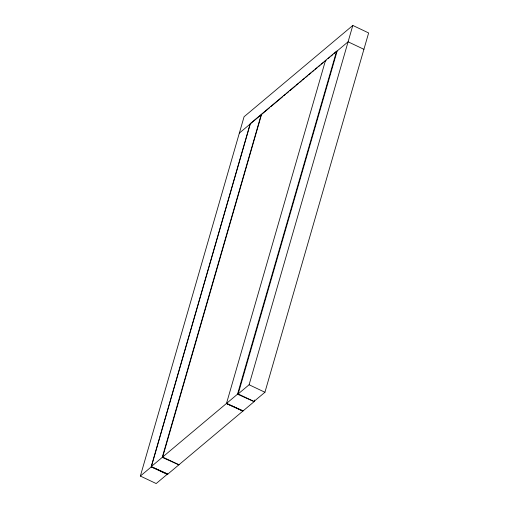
<?xml version="1.0" encoding="UTF-8"?>
<svg xmlns="http://www.w3.org/2000/svg" width="509" height="509" viewBox="0 0 509 509"><rect width="100%" height="100%" fill="white"/><g stroke="black" fill="none" stroke-linecap="round" stroke-linejoin="round"><path stroke-width="0.76" d="M140.363 476.055L151.307 466.868L167.13 474.363L156.187 483.55L140.363 476.055L244.072 116.739L352.813 25.45L368.637 32.945L264.928 392.261L253.985 401.448L238.161 393.947L337.149 50.995M151.307 466.868L250.072 124.68M178.952 464.762L162.657 457.037L261.645 114.086L336.595 51.161L237.518 394.189L254.137 401.639L254.672 400.036M162.333 457.311L151.135 466.708L167.76 474.159L242.799 411.157L226.499 403.44L325.486 60.488M238.161 393.947L249.105 384.766L352.813 25.45M239.351 133.103L269.725 107.603M270.941 106.585L282.482 96.895M283.698 95.87L285.517 94.343M286.732 93.319L288.558 91.792M289.774 90.774L295.239 86.18M296.454 85.162L298.28 83.629M299.496 82.611L301.315 81.084M302.531 80.059L304.35 78.532M305.565 77.514L307.391 75.981M308.607 74.963L311.037 72.921M312.252 71.903L314.072 70.369M315.287 69.351L317.107 67.824M318.322 66.8L320.148 65.273M321.364 64.249L323.183 62.722M325.009 61.188L326.224 60.17M328.044 58.643L329.87 57.11M331.085 56.092L332.905 54.558M334.12 53.54L348.092 41.808L363.916 49.309M162.657 457.037L237.608 394.112M254.226 401.563L243.035 410.96L226.41 403.516M226.499 403.44L243.124 410.89M178.863 464.832L162.244 457.381L261.321 114.36L250.212 123.681L151.224 466.632L167.843 474.083M249.105 384.766L264.928 392.261"/></g></svg>
